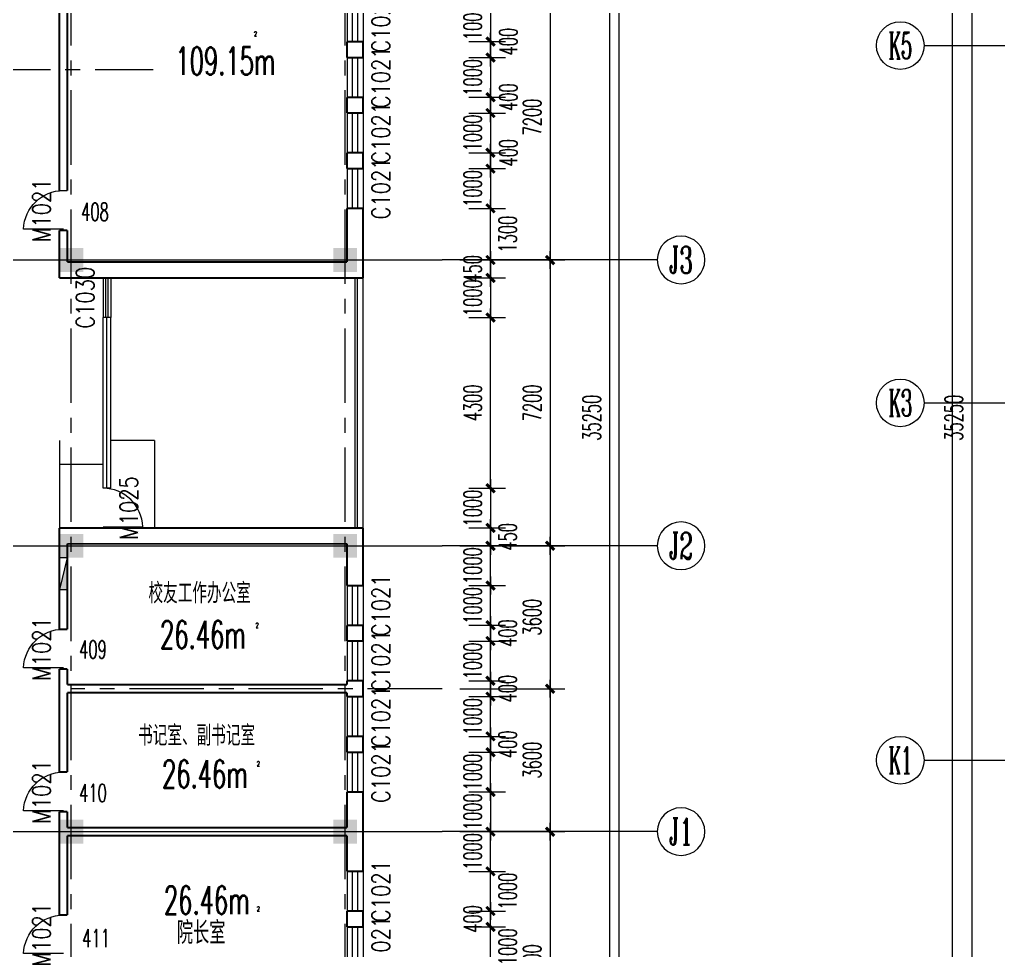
# Model space of a CAD drawing. Extents: x 1575758 to 1999219, y -897052 to -636879.
# Drawn here: x 1761992 to 1786653, y -794564 to -771117 of the extents above; entities that cross this region are included whole.
import ezdxf
from ezdxf.enums import TextEntityAlignment as Align

# ---------------------------------------------------------------- set-up
doc = ezdxf.new("R2010")
doc.units = 0
doc.header["$LTSCALE"] = 1500
doc.header["$MEASUREMENT"] = 0
doc.linetypes.add('CENTER', pattern=[2, 1.25, -0.25, 0.25, -0.25])
doc.layers.get('0').update_dxf_attribs({"linetype": 'CONTINUOUS', "lineweight": 5})
doc.layers.get('DEFPOINTS').update_dxf_attribs({"linetype": 'CONTINUOUS', "lineweight": 5})
for name, color, linetype, lineweight in [('AXIS', 7, 'CONTINUOUS', 5), ('AXIS_TEXT', 7, 'CONTINUOUS', 5), ('COLUMN', 7, 'CONTINUOUS', 5), ('DOTE', 7, 'CENTER', 5), ('PUB_DIM', 7, 'CONTINUOUS', 5), ('PUB_TEXT', 7, 'CONTINUOUS', 5), ('STAIR', 7, 'CONTINUOUS', 0), ('WALL', 7, 'CONTINUOUS', 5), ('WINDOW', 7, 'CONTINUOUS', 0), ('WINDOW_TEXT', 7, 'CONTINUOUS', 5), ('我的', 7, 'CONTINUOUS', 5), ('消火栓', 7, 'CONTINUOUS', 5), ('看线', 7, 'CONTINUOUS', 5)]:
    doc.layers.add(name, color=color, linetype=linetype, lineweight=lineweight)
doc.styles.add('_SIMPLEX', font='SIMPLEX.shx', dxfattribs={"width": 0.6})
doc.styles.add('COMPLEX', font='COMPLEX')
doc.styles.add('DIM_FONT', font='romans.shx', dxfattribs={"width": 0.6})
doc.styles.add('SIMPLEX', font='SIMPLEX.SHX', dxfattribs={"width": 0.6})
doc.dimstyles.new('NORMAL', dxfattribs={"dimscale": 1.5, "dimtxt": 300, "dimasz": 1, "dimexe": 250, "dimexo": 300, "dimgap": 150, "dimtad": 1, "dimdec": 0, "dimdsep": 46, "dimtxsty": 'DIM_FONT', "dimblk1": '_DIMX', "dimblk2": '_DIMX', "dimsah": 1, "dimcen": 2.5, "dimdle": 0.3, "dimclrd": 256, "dimclre": 256, "dimclrt": 256, "dimadec": 0, "dimazin": 0, "dimtfac": 1, "dimtdec": 0, "dimtix": 1, "dimtmove": 2, "dimatfit": 3, "dimldrblk": '_DIMX', "dimfxl": 1, "dimtvp": 1, "dimtolj": 1, "dimtzin": 0, "dimlwd": -1, "dimlwe": -1, "dimarcsym": 0})

# ---------------------------------------------------------------- blocks, each defined once
blk = doc.blocks.new('_FZH')
blk.add_solid([(0.5, -0.5), (-0.5, -0.5), (0.5, 0.5), (-0.5, 0.5)])
blk = doc.blocks.new('M_A2ZXL')
blk.add_line((-0.472, 0), (-0.472, -1))
blk.add_arc((-0.5, 0), 1, 271.6231, 0)
blk = doc.blocks.new('_WBLK')
for p, q in [((-0.5, 0.5), (0.5, 0.5)), ((0.5, 0.167), (-0.5, 0.167)), ((0.5, -0.167), (-0.5, -0.167)), ((-0.5, -0.5), (0.5, -0.5))]:
    blk.add_line(p, q)
at = {"layer": 'WINDOW_TEXT', "style": 'SIMPLEX', "flags": 9}
blk.add_attdef('A', text='', height=1, dxfattribs=at).set_placement((0, 1.5), align=Align.MIDDLE)
blk = doc.blocks.new('A$C68C06AB7')
at = {"layer": '消火栓'}
blk.add_hatch(color=256, dxfattribs=at).paths.add_polyline_path([(800, 200), (0, 200), (800, 0)])
blk.add_line((0, 200), (800, 0), dxfattribs=at)
blk.add_lwpolyline([(0, 200), (0, 0), (800, 0), (800, 200)], close=True, dxfattribs=at)
blk = doc.blocks.new('_AXISO')
blk.add_circle((0, 0), 0.5)
at = {"layer": 'AXIS_TEXT', "style": 'COMPLEX', "width": 1.041667}
blk.add_attdef('A', text='', height=0.56, dxfattribs=at).set_placement((-0.25, -0.28), (0.25, -0.28), align=Align.FIT)
blk = doc.blocks.new('_DIMX')
blk.add_line((-150, 0), (150, 0))
at = {"const_width": 50}
blk.add_lwpolyline([(-70, -70), (70, 70)], dxfattribs=at)
blk = doc.blocks.new('*D1813')
at = {"layer": 'DEFPOINTS', "color": 0, "lineweight": 5}
for p in [(1772636, -769972), (1772636, -777172), (1775357, -777172)]:
    blk.add_point(p, dxfattribs=at)
at = {"layer": 'PUB_DIM'}
for p, q in [((1773086, -769972), (1775732, -769972)), ((1775357, -769974), (1775357, -777171)), ((1773086, -777172), (1775732, -777172))]:
    blk.add_line(p, q, dxfattribs=at)
at = {"layer": 'PUB_DIM', "xscale": 1.5, "yscale": 1.5, "zscale": 1.5}
for p, rotation in [((1775357, -769972), 90), ((1775357, -777172), 270)]:
    blk.add_blockref('_DIMX', p, dxfattribs=dict(at, rotation=rotation))
at = {"layer": 'PUB_DIM', "insert": (1774907, -773572), "char_height": 450, "attachment_point": 5, "rotation": 90, "style": 'DIM_FONT'}
blk.add_mtext('\\A1;7200', dxfattribs=at)
blk = doc.blocks.new('*D1814')
at = {"layer": 'DEFPOINTS', "color": 0, "lineweight": 5}
for p in [(1772636, -777172), (1772636, -784372), (1775357, -784372)]:
    blk.add_point(p, dxfattribs=at)
at = {"layer": 'PUB_DIM'}
for p, q in [((1773086, -777172), (1775732, -777172)), ((1775357, -777174), (1775357, -784371)), ((1773086, -784372), (1775732, -784372))]:
    blk.add_line(p, q, dxfattribs=at)
at = {"layer": 'PUB_DIM', "xscale": 1.5, "yscale": 1.5, "zscale": 1.5}
for p, rotation in [((1775357, -777172), 90), ((1775357, -784372), 270)]:
    blk.add_blockref('_DIMX', p, dxfattribs=dict(at, rotation=rotation))
at = {"layer": 'PUB_DIM', "insert": (1774907, -780772), "char_height": 450, "attachment_point": 5, "rotation": 90, "style": 'DIM_FONT'}
blk.add_mtext('\\A1;7200', dxfattribs=at)
blk = doc.blocks.new('*D1815')
at = {"layer": 'DEFPOINTS', "color": 0, "lineweight": 5}
for p in [(1772636, -784372), (1772636, -787972), (1775357, -787972)]:
    blk.add_point(p, dxfattribs=at)
at = {"layer": 'PUB_DIM'}
for p, q in [((1773086, -784372), (1775732, -784372)), ((1775357, -784374), (1775357, -787971)), ((1773086, -787972), (1775732, -787972))]:
    blk.add_line(p, q, dxfattribs=at)
at = {"layer": 'PUB_DIM', "xscale": 1.5, "yscale": 1.5, "zscale": 1.5}
for p, rotation in [((1775357, -784372), 90), ((1775357, -787972), 270)]:
    blk.add_blockref('_DIMX', p, dxfattribs=dict(at, rotation=rotation))
at = {"layer": 'PUB_DIM', "insert": (1774907, -786172), "char_height": 450, "attachment_point": 5, "rotation": 90, "style": 'DIM_FONT'}
blk.add_mtext('\\A1;3600', dxfattribs=at)
blk = doc.blocks.new('*D1816')
at = {"layer": 'DEFPOINTS', "color": 0, "lineweight": 5}
for p in [(1772636, -791572), (1772636, -798772), (1775357, -798772)]:
    blk.add_point(p, dxfattribs=at)
at = {"layer": 'PUB_DIM'}
for p, q in [((1773086, -791572), (1775732, -791572)), ((1775357, -791574), (1775357, -798771)), ((1773086, -798772), (1775732, -798772))]:
    blk.add_line(p, q, dxfattribs=at)
at = {"layer": 'PUB_DIM', "xscale": 1.5, "yscale": 1.5, "zscale": 1.5}
for p, rotation in [((1775357, -791572), 90), ((1775357, -798772), 270)]:
    blk.add_blockref('_DIMX', p, dxfattribs=dict(at, rotation=rotation))
at = {"layer": 'PUB_DIM', "insert": (1774907, -794872), "char_height": 450, "attachment_point": 5, "rotation": 90, "style": 'DIM_FONT'}
blk.add_mtext('\\A1;7200', dxfattribs=at)
blk = doc.blocks.new('*D1817')
at = {"layer": 'DEFPOINTS', "color": 0, "lineweight": 5}
for p in [(1772949, -763522), (1772949, -798772), (1776857, -798772)]:
    blk.add_point(p, dxfattribs=at)
at = {"layer": 'PUB_DIM'}
for p, q in [((1773399, -763522), (1777232, -763522)), ((1776857, -763524), (1776857, -798771)), ((1773399, -798772), (1777232, -798772))]:
    blk.add_line(p, q, dxfattribs=at)
at = {"layer": 'PUB_DIM', "xscale": 1.5, "yscale": 1.5, "zscale": 1.5}
for p, rotation in [((1776857, -763522), 90), ((1776857, -798772), 270)]:
    blk.add_blockref('_DIMX', p, dxfattribs=dict(at, rotation=rotation))
at = {"layer": 'PUB_DIM', "insert": (1776407, -781147), "char_height": 450, "attachment_point": 5, "rotation": 90, "style": 'DIM_FONT'}
blk.add_mtext('\\A1;35250', dxfattribs=at)
blk = doc.blocks.new('*D1822')
at = {"layer": 'DEFPOINTS', "color": 0, "lineweight": 5}
for p in [(1789889, -763522), (1785981, -798772), (1789889, -798772)]:
    blk.add_point(p, dxfattribs=at)
at = {"layer": 'PUB_DIM'}
for p, q in [((1789439, -763522), (1785606, -763522)), ((1785981, -763524), (1785981, -798771)), ((1789439, -798772), (1785606, -798772))]:
    blk.add_line(p, q, dxfattribs=at)
at = {"layer": 'PUB_DIM', "xscale": 1.5, "yscale": 1.5, "zscale": 1.5}
for p, rotation in [((1785981, -763522), 90), ((1785981, -798772), 270)]:
    blk.add_blockref('_DIMX', p, dxfattribs=dict(at, rotation=rotation))
at = {"layer": 'PUB_DIM', "insert": (1785531, -781147), "char_height": 450, "attachment_point": 5, "rotation": 90, "style": 'DIM_FONT'}
blk.add_mtext('\\A1;35250', dxfattribs=at)
blk = doc.blocks.new('*D1834')
at = {"layer": 'DEFPOINTS', "color": 0, "lineweight": 5}
for p in [(1772857, -793572), (1773857, -793572), (1772857, -793972)]:
    blk.add_point(p, dxfattribs=at)
at = {"layer": 'PUB_DIM'}
for p, q in [((1773857, -793571), (1773857, -793569)), ((1773307, -793572), (1774232, -793572)), ((1773857, -793972), (1773857, -793572)), ((1773307, -793972), (1774232, -793972)), ((1773857, -793974), (1773857, -793975))]:
    blk.add_line(p, q, dxfattribs=at)
at = {"layer": 'PUB_DIM', "xscale": 1.5, "yscale": 1.5, "zscale": 1.5}
for p, rotation in [((1773857, -793572), 270), ((1773857, -793972), 90)]:
    blk.add_blockref('_DIMX', p, dxfattribs=dict(at, rotation=rotation))
at = {"layer": 'PUB_DIM', "insert": (1773407, -793772), "char_height": 450, "attachment_point": 5, "rotation": 90, "style": 'DIM_FONT'}
blk.add_mtext('\\A1;400', dxfattribs=at)
blk = doc.blocks.new('*D1836')
at = {"layer": 'DEFPOINTS', "color": 0, "lineweight": 5}
for p in [(1772857, -791572), (1773857, -791572), (1772857, -792572)]:
    blk.add_point(p, dxfattribs=at)
at = {"layer": 'PUB_DIM'}
for p, q in [((1773307, -791572), (1774232, -791572)), ((1773857, -791571), (1773857, -791569)), ((1773857, -792572), (1773857, -791572)), ((1773307, -792572), (1774232, -792572)), ((1773857, -792574), (1773857, -792575))]:
    blk.add_line(p, q, dxfattribs=at)
at = {"layer": 'PUB_DIM', "xscale": 1.5, "yscale": 1.5, "zscale": 1.5}
for p, rotation in [((1773857, -791572), 270), ((1773857, -792572), 90)]:
    blk.add_blockref('_DIMX', p, dxfattribs=dict(at, rotation=rotation))
at = {"layer": 'PUB_DIM', "insert": (1773407, -792072), "char_height": 450, "attachment_point": 5, "rotation": 90, "style": 'DIM_FONT'}
blk.add_mtext('\\A1;1000', dxfattribs=at)
blk = doc.blocks.new('*D2038')
at = {"layer": 'DEFPOINTS', "color": 0, "lineweight": 5}
for p in [(1772857, -775872), (1773857, -775872), (1772857, -777172)]:
    blk.add_point(p, dxfattribs=at)
at = {"layer": 'PUB_DIM'}
for p, q in [((1773307, -775872), (1774232, -775872)), ((1773857, -777171), (1773857, -775874)), ((1773307, -777172), (1774232, -777172))]:
    blk.add_line(p, q, dxfattribs=at)
at = {"layer": 'PUB_DIM', "xscale": 1.5, "yscale": 1.5, "zscale": 1.5}
for p, rotation in [((1773857, -775872), 90), ((1773857, -777172), 270)]:
    blk.add_blockref('_DIMX', p, dxfattribs=dict(at, rotation=rotation))
at = {"layer": 'PUB_DIM', "insert": (1774289, -776522), "char_height": 450, "attachment_point": 5, "rotation": 90, "style": 'DIM_FONT'}
blk.add_mtext('\\A1;1300', dxfattribs=at)
blk = doc.blocks.new('*D2039')
at = {"layer": 'DEFPOINTS', "color": 0, "lineweight": 5}
for p in [(1772857, -774872), (1772857, -775872), (1773857, -775872)]:
    blk.add_point(p, dxfattribs=at)
at = {"layer": 'PUB_DIM'}
for p, q in [((1773307, -774872), (1774232, -774872)), ((1773857, -774871), (1773857, -774869)), ((1773857, -774872), (1773857, -775872)), ((1773307, -775872), (1774232, -775872)), ((1773857, -775874), (1773857, -775875))]:
    blk.add_line(p, q, dxfattribs=at)
at = {"layer": 'PUB_DIM', "xscale": 1.5, "yscale": 1.5, "zscale": 1.5}
for p, rotation in [((1773857, -774872), 270), ((1773857, -775872), 90)]:
    blk.add_blockref('_DIMX', p, dxfattribs=dict(at, rotation=rotation))
at = {"layer": 'PUB_DIM', "insert": (1773407, -775372), "char_height": 450, "attachment_point": 5, "rotation": 90, "style": 'DIM_FONT'}
blk.add_mtext('\\A1;1000', dxfattribs=at)
blk = doc.blocks.new('*D2040')
at = {"layer": 'DEFPOINTS', "color": 0, "lineweight": 5}
for p in [(1772857, -774472), (1772857, -774872), (1773857, -774872)]:
    blk.add_point(p, dxfattribs=at)
at = {"layer": 'PUB_DIM'}
for p, q in [((1773307, -774472), (1774232, -774472)), ((1773857, -774471), (1773857, -774469)), ((1773857, -774472), (1773857, -774872)), ((1773307, -774872), (1774232, -774872)), ((1773857, -774874), (1773857, -774875))]:
    blk.add_line(p, q, dxfattribs=at)
at = {"layer": 'PUB_DIM', "xscale": 1.5, "yscale": 1.5, "zscale": 1.5}
for p, rotation in [((1773857, -774472), 270), ((1773857, -774872), 90)]:
    blk.add_blockref('_DIMX', p, dxfattribs=dict(at, rotation=rotation))
at = {"layer": 'PUB_DIM', "insert": (1774307, -774472), "char_height": 450, "attachment_point": 5, "rotation": 90, "style": 'DIM_FONT'}
blk.add_mtext('\\A1;400', dxfattribs=at)
blk = doc.blocks.new('*D2041')
at = {"layer": 'DEFPOINTS', "color": 0, "lineweight": 5}
for p in [(1772857, -773072), (1772857, -773472), (1773857, -773472)]:
    blk.add_point(p, dxfattribs=at)
at = {"layer": 'PUB_DIM'}
for p, q in [((1773307, -773072), (1774232, -773072)), ((1773857, -773071), (1773857, -773069)), ((1773857, -773072), (1773857, -773472)), ((1773307, -773472), (1774232, -773472)), ((1773857, -773474), (1773857, -773475))]:
    blk.add_line(p, q, dxfattribs=at)
at = {"layer": 'PUB_DIM', "xscale": 1.5, "yscale": 1.5, "zscale": 1.5}
for p, rotation in [((1773857, -773072), 270), ((1773857, -773472), 90)]:
    blk.add_blockref('_DIMX', p, dxfattribs=dict(at, rotation=rotation))
at = {"layer": 'PUB_DIM', "insert": (1774307, -773072), "char_height": 450, "attachment_point": 5, "rotation": 90, "style": 'DIM_FONT'}
blk.add_mtext('\\A1;400', dxfattribs=at)
blk = doc.blocks.new('*D2042')
at = {"layer": 'DEFPOINTS', "color": 0, "lineweight": 5}
for p in [(1772857, -771672), (1772857, -772072), (1773857, -772072)]:
    blk.add_point(p, dxfattribs=at)
at = {"layer": 'PUB_DIM'}
for p, q in [((1773307, -771672), (1774232, -771672)), ((1773857, -771671), (1773857, -771669)), ((1773857, -771672), (1773857, -772072)), ((1773307, -772072), (1774232, -772072)), ((1773857, -772074), (1773857, -772075))]:
    blk.add_line(p, q, dxfattribs=at)
at = {"layer": 'PUB_DIM', "xscale": 1.5, "yscale": 1.5, "zscale": 1.5}
for p, rotation in [((1773857, -771672), 270), ((1773857, -772072), 90)]:
    blk.add_blockref('_DIMX', p, dxfattribs=dict(at, rotation=rotation))
at = {"layer": 'PUB_DIM', "insert": (1774307, -771672), "char_height": 450, "attachment_point": 5, "rotation": 90, "style": 'DIM_FONT'}
blk.add_mtext('\\A1;400', dxfattribs=at)
blk = doc.blocks.new('*D2043')
at = {"layer": 'DEFPOINTS', "color": 0, "lineweight": 5}
for p in [(1772857, -773472), (1772857, -774472), (1773857, -774472)]:
    blk.add_point(p, dxfattribs=at)
at = {"layer": 'PUB_DIM'}
for p, q in [((1773307, -773472), (1774232, -773472)), ((1773857, -773471), (1773857, -773469)), ((1773857, -773472), (1773857, -774472)), ((1773307, -774472), (1774232, -774472)), ((1773857, -774474), (1773857, -774475))]:
    blk.add_line(p, q, dxfattribs=at)
at = {"layer": 'PUB_DIM', "xscale": 1.5, "yscale": 1.5, "zscale": 1.5}
for p, rotation in [((1773857, -773472), 270), ((1773857, -774472), 90)]:
    blk.add_blockref('_DIMX', p, dxfattribs=dict(at, rotation=rotation))
at = {"layer": 'PUB_DIM', "insert": (1773407, -773972), "char_height": 450, "attachment_point": 5, "rotation": 90, "style": 'DIM_FONT'}
blk.add_mtext('\\A1;1000', dxfattribs=at)
blk = doc.blocks.new('*D2044')
at = {"layer": 'DEFPOINTS', "color": 0, "lineweight": 5}
for p in [(1772857, -772072), (1772857, -773072), (1773857, -773072)]:
    blk.add_point(p, dxfattribs=at)
at = {"layer": 'PUB_DIM'}
for p, q in [((1773307, -772072), (1774232, -772072)), ((1773857, -772071), (1773857, -772069)), ((1773857, -772072), (1773857, -773072)), ((1773307, -773072), (1774232, -773072)), ((1773857, -773074), (1773857, -773075))]:
    blk.add_line(p, q, dxfattribs=at)
at = {"layer": 'PUB_DIM', "xscale": 1.5, "yscale": 1.5, "zscale": 1.5}
for p, rotation in [((1773857, -772072), 270), ((1773857, -773072), 90)]:
    blk.add_blockref('_DIMX', p, dxfattribs=dict(at, rotation=rotation))
at = {"layer": 'PUB_DIM', "insert": (1773407, -772572), "char_height": 450, "attachment_point": 5, "rotation": 90, "style": 'DIM_FONT'}
blk.add_mtext('\\A1;1000', dxfattribs=at)
blk = doc.blocks.new('*D2045')
at = {"layer": 'DEFPOINTS', "color": 0, "lineweight": 5}
for p in [(1772857, -770672), (1772857, -771672), (1773857, -771672)]:
    blk.add_point(p, dxfattribs=at)
at = {"layer": 'PUB_DIM'}
for p, q in [((1773307, -770672), (1774232, -770672)), ((1773857, -770671), (1773857, -770669)), ((1773857, -770672), (1773857, -771672)), ((1773307, -771672), (1774232, -771672)), ((1773857, -771674), (1773857, -771675))]:
    blk.add_line(p, q, dxfattribs=at)
at = {"layer": 'PUB_DIM', "xscale": 1.5, "yscale": 1.5, "zscale": 1.5}
for p, rotation in [((1773857, -770672), 270), ((1773857, -771672), 90)]:
    blk.add_blockref('_DIMX', p, dxfattribs=dict(at, rotation=rotation))
at = {"layer": 'PUB_DIM', "insert": (1773407, -771172), "char_height": 450, "attachment_point": 5, "rotation": 90, "style": 'DIM_FONT'}
blk.add_mtext('\\A1;1000', dxfattribs=at)
blk = doc.blocks.new('*D2053')
at = {"layer": 'DEFPOINTS', "color": 0, "lineweight": 5}
for p in [(1772857, -777622), (1772857, -778622), (1773857, -778622)]:
    blk.add_point(p, dxfattribs=at)
at = {"layer": 'PUB_DIM'}
for p, q in [((1773307, -777622), (1774232, -777622)), ((1773857, -777621), (1773857, -777619)), ((1773857, -777622), (1773857, -778622)), ((1773307, -778622), (1774232, -778622)), ((1773857, -778624), (1773857, -778625))]:
    blk.add_line(p, q, dxfattribs=at)
at = {"layer": 'PUB_DIM', "xscale": 1.5, "yscale": 1.5, "zscale": 1.5}
for p, rotation in [((1773857, -777622), 270), ((1773857, -778622), 90)]:
    blk.add_blockref('_DIMX', p, dxfattribs=dict(at, rotation=rotation))
at = {"layer": 'PUB_DIM', "insert": (1773407, -778122), "char_height": 450, "attachment_point": 5, "rotation": 90, "style": 'DIM_FONT'}
blk.add_mtext('\\A1;1000', dxfattribs=at)
blk = doc.blocks.new('*D2056')
at = {"layer": 'DEFPOINTS', "color": 0, "lineweight": 5}
for p in [(1772857, -782922), (1772857, -783922), (1773857, -783922)]:
    blk.add_point(p, dxfattribs=at)
at = {"layer": 'PUB_DIM'}
for p, q in [((1773307, -782922), (1774232, -782922)), ((1773857, -782921), (1773857, -782919)), ((1773857, -782922), (1773857, -783922)), ((1773307, -783922), (1774232, -783922)), ((1773857, -783924), (1773857, -783925))]:
    blk.add_line(p, q, dxfattribs=at)
at = {"layer": 'PUB_DIM', "xscale": 1.5, "yscale": 1.5, "zscale": 1.5}
for p, rotation in [((1773857, -782922), 270), ((1773857, -783922), 90)]:
    blk.add_blockref('_DIMX', p, dxfattribs=dict(at, rotation=rotation))
at = {"layer": 'PUB_DIM', "insert": (1773407, -783422), "char_height": 450, "attachment_point": 5, "rotation": 90, "style": 'DIM_FONT'}
blk.add_mtext('\\A1;1000', dxfattribs=at)
blk = doc.blocks.new('*D2057')
at = {"layer": 'DEFPOINTS', "color": 0, "lineweight": 5}
for p in [(1772857, -783922), (1772857, -784372), (1773857, -784372)]:
    blk.add_point(p, dxfattribs=at)
at = {"layer": 'PUB_DIM'}
for p, q in [((1773307, -783922), (1774232, -783922)), ((1773857, -783921), (1773857, -783919)), ((1773857, -783922), (1773857, -784372)), ((1773307, -784372), (1774232, -784372)), ((1773857, -784374), (1773857, -784375))]:
    blk.add_line(p, q, dxfattribs=at)
at = {"layer": 'PUB_DIM', "xscale": 1.5, "yscale": 1.5, "zscale": 1.5}
for p, rotation in [((1773857, -783922), 270), ((1773857, -784372), 90)]:
    blk.add_blockref('_DIMX', p, dxfattribs=dict(at, rotation=rotation))
at = {"layer": 'PUB_DIM', "insert": (1774289, -784147), "char_height": 450, "attachment_point": 5, "rotation": 90, "style": 'DIM_FONT'}
blk.add_mtext('\\A1;450', dxfattribs=at)
blk = doc.blocks.new('*D2058')
at = {"layer": 'DEFPOINTS', "color": 0, "lineweight": 5}
for p in [(1772857, -789572), (1773857, -789572), (1772857, -790572)]:
    blk.add_point(p, dxfattribs=at)
at = {"layer": 'PUB_DIM'}
for p, q in [((1773307, -789572), (1774232, -789572)), ((1773857, -789571), (1773857, -789569)), ((1773857, -790572), (1773857, -789572)), ((1773307, -790572), (1774232, -790572)), ((1773857, -790574), (1773857, -790575))]:
    blk.add_line(p, q, dxfattribs=at)
at = {"layer": 'PUB_DIM', "xscale": 1.5, "yscale": 1.5, "zscale": 1.5}
for p, rotation in [((1773857, -789572), 270), ((1773857, -790572), 90)]:
    blk.add_blockref('_DIMX', p, dxfattribs=dict(at, rotation=rotation))
at = {"layer": 'PUB_DIM', "insert": (1773407, -790072), "char_height": 450, "attachment_point": 5, "rotation": 90, "style": 'DIM_FONT'}
blk.add_mtext('\\A1;1000', dxfattribs=at)
blk = doc.blocks.new('*D2059')
at = {"layer": 'DEFPOINTS', "color": 0, "lineweight": 5}
for p in [(1772857, -789172), (1773857, -789172), (1772857, -789572)]:
    blk.add_point(p, dxfattribs=at)
at = {"layer": 'PUB_DIM'}
for p, q in [((1773307, -789172), (1774232, -789172)), ((1773857, -789171), (1773857, -789169)), ((1773857, -789572), (1773857, -789172)), ((1773307, -789572), (1774232, -789572)), ((1773857, -789574), (1773857, -789575))]:
    blk.add_line(p, q, dxfattribs=at)
at = {"layer": 'PUB_DIM', "xscale": 1.5, "yscale": 1.5, "zscale": 1.5}
for p, rotation in [((1773857, -789172), 270), ((1773857, -789572), 90)]:
    blk.add_blockref('_DIMX', p, dxfattribs=dict(at, rotation=rotation))
at = {"layer": 'PUB_DIM', "insert": (1774289, -789372), "char_height": 450, "attachment_point": 5, "rotation": 90, "style": 'DIM_FONT'}
blk.add_mtext('\\A1;400', dxfattribs=at)
blk = doc.blocks.new('*D2060')
at = {"layer": 'DEFPOINTS', "color": 0, "lineweight": 5}
for p in [(1772857, -788172), (1773857, -788172), (1772857, -789172)]:
    blk.add_point(p, dxfattribs=at)
at = {"layer": 'PUB_DIM'}
for p, q in [((1773307, -788172), (1774232, -788172)), ((1773857, -788171), (1773857, -788169)), ((1773857, -789172), (1773857, -788172)), ((1773307, -789172), (1774232, -789172)), ((1773857, -789174), (1773857, -789175))]:
    blk.add_line(p, q, dxfattribs=at)
at = {"layer": 'PUB_DIM', "xscale": 1.5, "yscale": 1.5, "zscale": 1.5}
for p, rotation in [((1773857, -788172), 270), ((1773857, -789172), 90)]:
    blk.add_blockref('_DIMX', p, dxfattribs=dict(at, rotation=rotation))
at = {"layer": 'PUB_DIM', "insert": (1773407, -788672), "char_height": 450, "attachment_point": 5, "rotation": 90, "style": 'DIM_FONT'}
blk.add_mtext('\\A1;1000', dxfattribs=at)
blk = doc.blocks.new('*D2061')
at = {"layer": 'DEFPOINTS', "color": 0, "lineweight": 5}
for p in [(1772857, -787772), (1773857, -787772), (1772857, -788172)]:
    blk.add_point(p, dxfattribs=at)
at = {"layer": 'PUB_DIM'}
for p, q in [((1773307, -787772), (1774232, -787772)), ((1773857, -787771), (1773857, -787769)), ((1773857, -788172), (1773857, -787772)), ((1773307, -788172), (1774232, -788172)), ((1773857, -788174), (1773857, -788175))]:
    blk.add_line(p, q, dxfattribs=at)
at = {"layer": 'PUB_DIM', "xscale": 1.5, "yscale": 1.5, "zscale": 1.5}
for p, rotation in [((1773857, -787772), 270), ((1773857, -788172), 90)]:
    blk.add_blockref('_DIMX', p, dxfattribs=dict(at, rotation=rotation))
at = {"layer": 'PUB_DIM', "insert": (1774289, -787972), "char_height": 450, "attachment_point": 5, "rotation": 90, "style": 'DIM_FONT'}
blk.add_mtext('\\A1;400', dxfattribs=at)
blk = doc.blocks.new('*D2062')
at = {"layer": 'DEFPOINTS', "color": 0, "lineweight": 5}
for p in [(1772857, -786772), (1773857, -786772), (1772857, -787772)]:
    blk.add_point(p, dxfattribs=at)
at = {"layer": 'PUB_DIM'}
for p, q in [((1773307, -786772), (1774232, -786772)), ((1773857, -786771), (1773857, -786769)), ((1773857, -787772), (1773857, -786772)), ((1773307, -787772), (1774232, -787772)), ((1773857, -787774), (1773857, -787775))]:
    blk.add_line(p, q, dxfattribs=at)
at = {"layer": 'PUB_DIM', "xscale": 1.5, "yscale": 1.5, "zscale": 1.5}
for p, rotation in [((1773857, -786772), 270), ((1773857, -787772), 90)]:
    blk.add_blockref('_DIMX', p, dxfattribs=dict(at, rotation=rotation))
at = {"layer": 'PUB_DIM', "insert": (1773407, -787272), "char_height": 450, "attachment_point": 5, "rotation": 90, "style": 'DIM_FONT'}
blk.add_mtext('\\A1;1000', dxfattribs=at)
blk = doc.blocks.new('*D2063')
at = {"layer": 'DEFPOINTS', "color": 0, "lineweight": 5}
for p in [(1772857, -786372), (1773857, -786372), (1772857, -786772)]:
    blk.add_point(p, dxfattribs=at)
at = {"layer": 'PUB_DIM'}
for p, q in [((1773307, -786372), (1774232, -786372)), ((1773857, -786371), (1773857, -786369)), ((1773857, -786772), (1773857, -786372)), ((1773307, -786772), (1774232, -786772)), ((1773857, -786774), (1773857, -786775))]:
    blk.add_line(p, q, dxfattribs=at)
at = {"layer": 'PUB_DIM', "xscale": 1.5, "yscale": 1.5, "zscale": 1.5}
for p, rotation in [((1773857, -786372), 270), ((1773857, -786772), 90)]:
    blk.add_blockref('_DIMX', p, dxfattribs=dict(at, rotation=rotation))
at = {"layer": 'PUB_DIM', "insert": (1774289, -786572), "char_height": 450, "attachment_point": 5, "rotation": 90, "style": 'DIM_FONT'}
blk.add_mtext('\\A1;400', dxfattribs=at)
blk = doc.blocks.new('*D2064')
at = {"layer": 'DEFPOINTS', "color": 0, "lineweight": 5}
for p in [(1772857, -785372), (1773857, -785372), (1772857, -786372)]:
    blk.add_point(p, dxfattribs=at)
at = {"layer": 'PUB_DIM'}
for p, q in [((1773307, -785372), (1774232, -785372)), ((1773857, -785371), (1773857, -785369)), ((1773857, -786372), (1773857, -785372)), ((1773307, -786372), (1774232, -786372)), ((1773857, -786374), (1773857, -786375))]:
    blk.add_line(p, q, dxfattribs=at)
at = {"layer": 'PUB_DIM', "xscale": 1.5, "yscale": 1.5, "zscale": 1.5}
for p, rotation in [((1773857, -785372), 270), ((1773857, -786372), 90)]:
    blk.add_blockref('_DIMX', p, dxfattribs=dict(at, rotation=rotation))
at = {"layer": 'PUB_DIM', "insert": (1773407, -785872), "char_height": 450, "attachment_point": 5, "rotation": 90, "style": 'DIM_FONT'}
blk.add_mtext('\\A1;1000', dxfattribs=at)
blk = doc.blocks.new('*D2065')
at = {"layer": 'DEFPOINTS', "color": 0, "lineweight": 5}
for p in [(1772857, -784372), (1773857, -784372), (1772857, -785372)]:
    blk.add_point(p, dxfattribs=at)
at = {"layer": 'PUB_DIM'}
for p, q in [((1773307, -784372), (1774232, -784372)), ((1773857, -784371), (1773857, -784369)), ((1773857, -785372), (1773857, -784372)), ((1773307, -785372), (1774232, -785372)), ((1773857, -785374), (1773857, -785375))]:
    blk.add_line(p, q, dxfattribs=at)
at = {"layer": 'PUB_DIM', "xscale": 1.5, "yscale": 1.5, "zscale": 1.5}
for p, rotation in [((1773857, -784372), 270), ((1773857, -785372), 90)]:
    blk.add_blockref('_DIMX', p, dxfattribs=dict(at, rotation=rotation))
at = {"layer": 'PUB_DIM', "insert": (1773407, -784872), "char_height": 450, "attachment_point": 5, "rotation": 90, "style": 'DIM_FONT'}
blk.add_mtext('\\A1;1000', dxfattribs=at)
blk = doc.blocks.new('*D2066')
at = {"layer": 'DEFPOINTS', "color": 0, "lineweight": 5}
for p in [(1772857, -790572), (1772857, -791572), (1773857, -791572)]:
    blk.add_point(p, dxfattribs=at)
at = {"layer": 'PUB_DIM'}
for p, q in [((1773307, -790572), (1774232, -790572)), ((1773857, -790571), (1773857, -790569)), ((1773857, -790572), (1773857, -791572)), ((1773307, -791572), (1774232, -791572)), ((1773857, -791574), (1773857, -791575))]:
    blk.add_line(p, q, dxfattribs=at)
at = {"layer": 'PUB_DIM', "xscale": 1.5, "yscale": 1.5, "zscale": 1.5}
for p, rotation in [((1773857, -790572), 270), ((1773857, -791572), 90)]:
    blk.add_blockref('_DIMX', p, dxfattribs=dict(at, rotation=rotation))
at = {"layer": 'PUB_DIM', "insert": (1773407, -791072), "char_height": 450, "attachment_point": 5, "rotation": 90, "style": 'DIM_FONT'}
blk.add_mtext('\\A1;1000', dxfattribs=at)
blk = doc.blocks.new('*D2067')
at = {"layer": 'DEFPOINTS', "color": 0, "lineweight": 5}
for p in [(1772857, -777172), (1773857, -777172), (1772857, -777622)]:
    blk.add_point(p, dxfattribs=at)
at = {"layer": 'PUB_DIM'}
for p, q in [((1773307, -777172), (1774232, -777172)), ((1773857, -777171), (1773857, -777169)), ((1773857, -777622), (1773857, -777172)), ((1773307, -777622), (1774232, -777622)), ((1773857, -777624), (1773857, -777625))]:
    blk.add_line(p, q, dxfattribs=at)
at = {"layer": 'PUB_DIM', "xscale": 1.5, "yscale": 1.5, "zscale": 1.5}
for p, rotation in [((1773857, -777172), 270), ((1773857, -777622), 90)]:
    blk.add_blockref('_DIMX', p, dxfattribs=dict(at, rotation=rotation))
at = {"layer": 'PUB_DIM', "insert": (1773407, -777397), "char_height": 450, "attachment_point": 5, "rotation": 90, "style": 'DIM_FONT'}
blk.add_mtext('\\A1;450', dxfattribs=at)
blk = doc.blocks.new('*D2068')
at = {"layer": 'DEFPOINTS', "color": 0, "lineweight": 5}
for p in [(1772857, -778622), (1773857, -778622), (1772857, -782922)]:
    blk.add_point(p, dxfattribs=at)
at = {"layer": 'PUB_DIM'}
for p, q in [((1773307, -778622), (1774232, -778622)), ((1773857, -782921), (1773857, -778624)), ((1773307, -782922), (1774232, -782922))]:
    blk.add_line(p, q, dxfattribs=at)
at = {"layer": 'PUB_DIM', "xscale": 1.5, "yscale": 1.5, "zscale": 1.5}
for p, rotation in [((1773857, -778622), 90), ((1773857, -782922), 270)]:
    blk.add_blockref('_DIMX', p, dxfattribs=dict(at, rotation=rotation))
at = {"layer": 'PUB_DIM', "insert": (1773407, -780772), "char_height": 450, "attachment_point": 5, "rotation": 90, "style": 'DIM_FONT'}
blk.add_mtext('\\A1;4300', dxfattribs=at)
blk = doc.blocks.new('M_B0OPK')
for p, q in [((-0.5, 0.5), (0.5, 0.5)), ((0.5, 0.167), (-0.5, 0.167)), ((0.5, -0.167), (-0.5, -0.167)), ((-0.5, -0.5), (0.5, -0.5))]:
    blk.add_line(p, q)
blk = doc.blocks.new('*D2137')
at = {"layer": 'DEFPOINTS', "color": 0, "lineweight": 5}
for p in [(1772857, -793972), (1773857, -793972), (1772857, -794972)]:
    blk.add_point(p, dxfattribs=at)
at = {"layer": 'PUB_DIM'}
for p, q in [((1773307, -793972), (1774232, -793972)), ((1773857, -794971), (1773857, -793974)), ((1773307, -794972), (1774232, -794972))]:
    blk.add_line(p, q, dxfattribs=at)
at = {"layer": 'PUB_DIM', "xscale": 1.5, "yscale": 1.5, "zscale": 1.5}
for p, rotation in [((1773857, -793972), 90), ((1773857, -794972), 270)]:
    blk.add_blockref('_DIMX', p, dxfattribs=dict(at, rotation=rotation))
at = {"layer": 'PUB_DIM', "insert": (1774289, -794472), "char_height": 450, "attachment_point": 5, "rotation": 90, "style": 'DIM_FONT'}
blk.add_mtext('\\A1;1000', dxfattribs=at)
blk = doc.blocks.new('*D2138')
at = {"layer": 'DEFPOINTS', "color": 0, "lineweight": 5}
for p in [(1772857, -792572), (1773857, -792572), (1772857, -793572)]:
    blk.add_point(p, dxfattribs=at)
at = {"layer": 'PUB_DIM'}
for p, q in [((1773307, -792572), (1774232, -792572)), ((1773857, -793571), (1773857, -792574)), ((1773307, -793572), (1774232, -793572))]:
    blk.add_line(p, q, dxfattribs=at)
at = {"layer": 'PUB_DIM', "xscale": 1.5, "yscale": 1.5, "zscale": 1.5}
for p, rotation in [((1773857, -792572), 90), ((1773857, -793572), 270)]:
    blk.add_blockref('_DIMX', p, dxfattribs=dict(at, rotation=rotation))
at = {"layer": 'PUB_DIM', "insert": (1774289, -793072), "char_height": 450, "attachment_point": 5, "rotation": 90, "style": 'DIM_FONT'}
blk.add_mtext('\\A1;1000', dxfattribs=at)
blk = doc.blocks.new('*D2171')
at = {"layer": 'DEFPOINTS', "color": 0, "lineweight": 5}
for p in [(1772636, -787972), (1772636, -791572), (1775357, -791572)]:
    blk.add_point(p, dxfattribs=at)
at = {"layer": 'PUB_DIM'}
for p, q in [((1773086, -787972), (1775732, -787972)), ((1775357, -787974), (1775357, -791571)), ((1773086, -791572), (1775732, -791572))]:
    blk.add_line(p, q, dxfattribs=at)
at = {"layer": 'PUB_DIM', "xscale": 1.5, "yscale": 1.5, "zscale": 1.5}
for p, rotation in [((1775357, -787972), 90), ((1775357, -791572), 270)]:
    blk.add_blockref('_DIMX', p, dxfattribs=dict(at, rotation=rotation))
at = {"layer": 'PUB_DIM', "insert": (1774907, -789772), "char_height": 450, "attachment_point": 5, "rotation": 90, "style": 'DIM_FONT'}
blk.add_mtext('\\A1;3600', dxfattribs=at)

msp = doc.modelspace()

# ---------------------------------------------------------------- linework, layer by layer
at = {"layer": 'DOTE'}
for p, q in [((1763294.6, -798772.3), (1763294.6, -759701.8)), ((1770194.6, -798772.3), (1770194.6, -759701.8)), ((1754894.6, -772372.3), (1765353.9, -772372.3)), ((1772636.2, -787972.3), (1763294.6, -787972.3))]:
    msp.add_line(p, q, dxfattribs=at)
at = {"layer": 'PUB_DIM'}
for p, q in [((1777094.6, -802681.7), (1777094.6, -758078.7)), ((1785494.7, -806272.3), (1785494.7, -758078.7)), ((1784780.8, -771772.3), (1790201.1, -771772.3)), ((1741678.9, -777172.3), (1772636.2, -777172.3)), ((1778056.5, -777172.3), (1772636.2, -777172.3)), ((1784780.8, -780772.3), (1790201.1, -780772.3)), ((1741678.9, -784372.3), (1772636.2, -784372.3)), ((1778056.5, -784372.3), (1772636.2, -784372.3)), ((1784780.8, -789772.3), (1790201.1, -789772.3)), ((1741678.9, -791572.3), (1772636.2, -791572.3)), ((1778056.5, -791572.3), (1772636.2, -791572.3))]:
    msp.add_line(p, q, dxfattribs=at)
at = {"layer": 'STAIR', "ltscale": 2}
for p, q in [((1762994.6, -781722.3), (1762994.6, -783922.3)), ((1765394.6, -781722.3), (1764294.6, -781722.3)), ((1765394.6, -781722.3), (1765394.6, -783922.3)), ((1764094.6, -782322.3), (1762994.6, -782322.3))]:
    msp.add_line(p, q, dxfattribs=at)
at = {"layer": 'WALL'}
msp.add_line((1762994.6, -775422.3), (1763194.6, -775422.3), dxfattribs=at)
at = {"layer": 'WALL', "const_width": 50}
for points in [[(1762994.6, -766872.6), (1762994.6, -775422.3)], [(1763194.6, -775422.3), (1763194.6, -766872.6)], [(1770644.6, -771672.3), (1770244.6, -771672.3)], [(1770244.6, -772072.3), (1770244.6, -771672.3)], [(1770644.6, -772072.3), (1770644.6, -771672.3)], [(1770644.6, -772072.3), (1770244.6, -772072.3)], [(1770644.6, -773072.3), (1770244.6, -773072.3)], [(1770244.6, -773472.3), (1770244.6, -773072.3)], [(1770644.6, -773472.3), (1770644.6, -773072.3)], [(1770644.6, -773472.3), (1770244.6, -773472.3)], [(1770644.6, -774472.3), (1770244.6, -774472.3)], [(1770244.6, -774872.3), (1770244.6, -774472.3)], [(1770644.6, -774872.3), (1770644.6, -774472.3)], [(1770644.6, -774872.3), (1770244.6, -774872.3)], [(1770644.6, -775872.3), (1770244.6, -775872.3)], [(1770244.6, -777222.3), (1770244.6, -775872.3)], [(1770644.6, -777622.3), (1770644.6, -775872.3)], [(1762994.6, -777622.3), (1762994.6, -776422.3)], [(1762994.6, -776422.3), (1763194.6, -776422.3)], [(1763194.6, -777222.3), (1763194.6, -776422.3)], [(1770244.6, -777222.3), (1763194.6, -777222.3)], [(1770644.6, -777622.3), (1762994.6, -777622.3)], [(1770644.6, -783922.3), (1762994.6, -783922.3)], [(1762994.6, -783922.3), (1762994.6, -786472.3)], [(1770644.6, -783922.3), (1770644.6, -785372.3)], [(1770244.6, -784322.3), (1763194.6, -784322.3)], [(1763194.6, -784322.3), (1763194.6, -786472.3)], [(1770244.6, -785372.3), (1770244.6, -784322.3)], [(1770644.6, -785372.3), (1770244.6, -785372.3)], [(1770644.6, -786372.3), (1770244.6, -786372.3)], [(1770244.6, -786772.3), (1770244.6, -786372.3)], [(1770644.6, -786372.3), (1770644.6, -786772.3)], [(1762994.6, -786472.3), (1763194.6, -786472.3)], [(1770644.6, -786772.3), (1770244.6, -786772.3)], [(1762994.6, -787472.3), (1762994.6, -790072.3)], [(1762994.6, -787472.3), (1763194.6, -787472.3)], [(1763194.6, -787472.3), (1763194.6, -787872.3)], [(1763194.6, -787872.3), (1770244.6, -787872.3)], [(1770644.6, -787772.3), (1770244.6, -787772.3)], [(1770244.6, -787872.3), (1770244.6, -787772.3)], [(1770644.6, -787772.3), (1770644.6, -788172.3)], [(1763194.6, -790072.3), (1763194.6, -788072.3)], [(1763194.6, -788072.3), (1770244.6, -788072.3)], [(1770244.6, -788172.3), (1770244.6, -788072.3)], [(1770644.6, -788172.3), (1770244.6, -788172.3)], [(1770644.6, -789172.3), (1770244.6, -789172.3)], [(1770244.6, -789572.3), (1770244.6, -789172.3)], [(1770644.6, -789172.3), (1770644.6, -789572.3)], [(1770644.6, -789572.3), (1770244.6, -789572.3)], [(1762994.6, -790072.3), (1763194.6, -790072.3)], [(1770644.6, -790572.3), (1770244.6, -790572.3)], [(1770244.6, -791472.3), (1770244.6, -790572.3)], [(1770644.6, -790572.3), (1770644.6, -792572.3)], [(1762994.6, -791072.3), (1762994.6, -793672.3)], [(1762994.6, -791072.3), (1763194.6, -791072.3)], [(1763194.6, -791472.3), (1763194.6, -791072.3)], [(1770244.6, -791472.3), (1763194.6, -791472.3)], [(1763194.6, -791672.3), (1763194.6, -793672.3)], [(1763194.6, -791672.3), (1770244.6, -791672.3)], [(1770244.6, -792572.3), (1770244.6, -791672.3)], [(1770644.6, -792572.3), (1770244.6, -792572.3)], [(1770644.6, -793572.3), (1770244.6, -793572.3)], [(1770244.6, -793972.3), (1770244.6, -793572.3)], [(1770644.6, -793572.3), (1770644.6, -793972.3)], [(1762994.6, -793672.3), (1763194.6, -793672.3)], [(1770644.6, -793972.3), (1770244.6, -793972.3)]]:
    msp.add_lwpolyline(points, dxfattribs=at)
at = {"layer": 'WINDOW'}
for p, q in [((1764294.6, -778622.3), (1764094.6, -778622.3)), ((1764094.6, -782922.4), (1764094.6, -778622.3)), ((1764294.6, -778622.3), (1764094.6, -778622.3)), ((1764194.6, -782922.4), (1764194.6, -778622.3)), ((1764294.6, -782922.3), (1764294.6, -778622.3)), ((1764294.6, -782922.4), (1764094.6, -782922.4)), ((1764294.6, -782922.4), (1764094.6, -782922.4))]:
    msp.add_line(p, q, dxfattribs=at)
at = {"layer": '看线'}
for p, q in [((1770444.6, -783922.3), (1770444.6, -777622.3)), ((1770504.6, -783922.3), (1770504.6, -777622.3)), ((1770644.6, -783922.3), (1770644.6, -777622.3))]:
    msp.add_line(p, q, dxfattribs=at)

# ---------------------------------------------------------------- block references
at = {"layer": 'AXIS'}
ref = msp.add_blockref('_AXISO', (1784180.8, -771772.3), dxfattribs=dict(at, xscale=1200, yscale=1200, zscale=1200))
ref.add_attrib('A', 'K5', dxfattribs={"layer": 'AXIS_TEXT', "height": 672, "style": 'COMPLEX', "width": 0.520833}).set_placement((1783880.8, -772108.3), (1784480.8, -772108.3), align=Align.FIT)
ref = msp.add_blockref('_AXISO', (1778656.5, -777172.3), dxfattribs=dict(at, xscale=-1200, yscale=1200, zscale=1200))
ref.add_attrib('A', 'J3', dxfattribs={"layer": 'AXIS_TEXT', "height": 672, "style": 'COMPLEX', "width": 0.646552}).set_placement((1778356.5, -777508.3), (1778956.5, -777508.3), align=Align.FIT)
ref = msp.add_blockref('_AXISO', (1784180.8, -780772.3), dxfattribs=dict(at, xscale=1200, yscale=1200, zscale=1200))
ref.add_attrib('A', 'K3', dxfattribs={"layer": 'AXIS_TEXT', "height": 672, "style": 'COMPLEX', "width": 0.520833}).set_placement((1783880.8, -781108.3), (1784480.8, -781108.3), align=Align.FIT)
ref = msp.add_blockref('_AXISO', (1778656.5, -784372.3), dxfattribs=dict(at, xscale=-1200, yscale=1200, zscale=1200))
ref.add_attrib('A', 'J2', dxfattribs={"layer": 'AXIS_TEXT', "height": 672, "style": 'COMPLEX', "width": 0.646552}).set_placement((1778356.5, -784708.3), (1778956.5, -784708.3), align=Align.FIT)
ref = msp.add_blockref('_AXISO', (1784180.8, -789772.3), dxfattribs=dict(at, xscale=1200, yscale=1200, zscale=1200))
ref.add_attrib('A', 'K1', dxfattribs={"layer": 'AXIS_TEXT', "height": 672, "style": 'COMPLEX', "width": 0.604839}).set_placement((1783880.8, -790108.3), (1784480.8, -790108.3), align=Align.FIT)
ref = msp.add_blockref('_AXISO', (1778656.5, -791572.3), dxfattribs=dict(at, xscale=-1200, yscale=1200, zscale=1200))
ref.add_attrib('A', 'J1', dxfattribs={"layer": 'AXIS_TEXT', "height": 672, "style": 'COMPLEX', "width": 0.78125}).set_placement((1778356.5, -791908.3), (1778956.5, -791908.3), align=Align.FIT)
at = {"layer": 'COLUMN', "xscale": 600, "yscale": 600, "zscale": 600}
for p in [(1763294.6, -777172.3), (1770194.6, -777172.3), (1763294.6, -784372.3), (1770194.6, -784372.3), (1763294.6, -791572.3), (1770194.6, -791572.3)]:
    msp.add_blockref('_FZH', p, dxfattribs=at)
at = {"layer": 'WINDOW'}
ref = msp.add_blockref('_WBLK', (1770444.6, -771172.3), dxfattribs=dict(at, xscale=1000, yscale=400, zscale=1000, rotation=270))
ref.add_attrib('A', 'C1021', dxfattribs={"layer": 'WINDOW_TEXT', "height": 450, "rotation": 90, "style": '_SIMPLEX', "width": 0.8, "flags": 8}).set_placement((1771094.6, -771172.3), align=Align.MIDDLE)
ref = msp.add_blockref('_WBLK', (1770444.6, -772572.3), dxfattribs=dict(at, xscale=1000, yscale=399.9999999995343, zscale=1000, rotation=270))
ref.add_attrib('A', 'C1021', dxfattribs={"layer": 'WINDOW_TEXT', "height": 450, "rotation": 90, "style": '_SIMPLEX', "width": 0.8, "flags": 8}).set_placement((1771094.6, -772572.3), align=Align.MIDDLE)
ref = msp.add_blockref('_WBLK', (1770444.6, -773972.3), dxfattribs=dict(at, xscale=1000, yscale=399.9999999997672, zscale=1000, rotation=270))
ref.add_attrib('A', 'C1021', dxfattribs={"layer": 'WINDOW_TEXT', "height": 450, "rotation": 90, "style": '_SIMPLEX', "width": 0.8, "flags": 8}).set_placement((1771094.6, -773972.3), align=Align.MIDDLE)
ref = msp.add_blockref('_WBLK', (1770444.6, -775372.3), dxfattribs=dict(at, xscale=1000, yscale=399.9999999997672, zscale=1000, rotation=270))
ref.add_attrib('A', 'C1021', dxfattribs={"layer": 'WINDOW_TEXT', "height": 450, "rotation": 90, "style": '_SIMPLEX', "width": 0.8, "flags": 8}).set_placement((1771094.6, -775372.3), align=Align.MIDDLE)
ref = msp.add_blockref('M_A2ZXL', (1763094.7, -775922.3), dxfattribs=dict(at, xscale=1000, yscale=-1000, zscale=1000, rotation=90))
ref.add_attrib('A', 'M1021', dxfattribs={"layer": 'WINDOW_TEXT', "height": 450, "rotation": 90, "style": '_SIMPLEX', "width": 0.8, "flags": 8}).set_placement((1762544.7, -775922.3, 600.5), align=Align.MIDDLE)
ref = msp.add_blockref('M_B0OPK', (1764194.6, -778122.3), dxfattribs=dict(at, xscale=-1000, yscale=200.0000023199245, zscale=1000, rotation=89.99999986699807))
ref.add_attrib('A', 'C1030', dxfattribs={"layer": 'WINDOW_TEXT', "height": 450, "rotation": 90, "style": '_SIMPLEX', "width": 0.8, "flags": 8}).set_placement((1763644.6, -778122.3), align=Align.MIDDLE)
ref = msp.add_blockref('M_A2ZXL', (1764094.6, -783422.3), dxfattribs=dict(at, xscale=-1000, yscale=-1000, zscale=1000, rotation=270))
ref.add_attrib('A', 'M1025', dxfattribs={"layer": 'WINDOW_TEXT', "height": 450, "rotation": 90, "style": '_SIMPLEX', "width": 0.8, "flags": 8}).set_placement((1764744.6, -783422.3), align=Align.MIDDLE)
ref = msp.add_blockref('_WBLK', (1770444.6, -785872.3), dxfattribs=dict(at, xscale=1000, yscale=400.000000004191, zscale=1000, rotation=270))
ref.add_attrib('A', 'C1021', dxfattribs={"layer": 'WINDOW_TEXT', "height": 450, "rotation": 90, "style": '_SIMPLEX', "width": 0.8, "flags": 8}).set_placement((1771094.6, -785872.3), align=Align.MIDDLE)
ref = msp.add_blockref('M_A2ZXL', (1763094.6, -786972.3), dxfattribs=dict(at, xscale=1000, yscale=-1000, zscale=1000, rotation=90))
ref.add_attrib('A', 'M1021', dxfattribs={"layer": 'WINDOW_TEXT', "height": 450, "rotation": 90, "style": '_SIMPLEX', "width": 0.8, "flags": 8}).set_placement((1762544.6, -786972.3, 600.5), align=Align.MIDDLE)
ref = msp.add_blockref('_WBLK', (1770444.6, -787272.3), dxfattribs=dict(at, xscale=1000, yscale=400.0000000034925, zscale=1000, rotation=270))
ref.add_attrib('A', 'C1021', dxfattribs={"layer": 'WINDOW_TEXT', "height": 450, "rotation": 90, "style": '_SIMPLEX', "width": 0.8, "flags": 8}).set_placement((1771094.6, -787272.3), align=Align.MIDDLE)
ref = msp.add_blockref('_WBLK', (1770444.6, -788672.3), dxfattribs=dict(at, xscale=1000, yscale=400.0000000037253, zscale=1000, rotation=270))
ref.add_attrib('A', 'C1021', dxfattribs={"layer": 'WINDOW_TEXT', "height": 450, "rotation": 90, "style": '_SIMPLEX', "width": 0.8, "flags": 8}).set_placement((1771094.6, -788672.3), align=Align.MIDDLE)
ref = msp.add_blockref('_WBLK', (1770444.6, -790072.3), dxfattribs=dict(at, xscale=1000, yscale=400.0000000034925, zscale=1000, rotation=270))
ref.add_attrib('A', 'C1021', dxfattribs={"layer": 'WINDOW_TEXT', "height": 450, "rotation": 90, "style": '_SIMPLEX', "width": 0.8, "flags": 8}).set_placement((1771094.6, -790072.3), align=Align.MIDDLE)
ref = msp.add_blockref('M_A2ZXL', (1763094.7, -790572.3), dxfattribs=dict(at, xscale=1000, yscale=-1000, zscale=1000, rotation=90))
ref.add_attrib('A', 'M1021', dxfattribs={"layer": 'WINDOW_TEXT', "height": 450, "rotation": 90, "style": '_SIMPLEX', "width": 0.8, "flags": 8}).set_placement((1762544.7, -790572.3, 600.5), align=Align.MIDDLE)
ref = msp.add_blockref('_WBLK', (1770444.6, -793072.3), dxfattribs=dict(at, xscale=1000, yscale=400.000000004191, zscale=1000, rotation=270))
ref.add_attrib('A', 'C1021', dxfattribs={"layer": 'WINDOW_TEXT', "height": 450, "rotation": 90, "style": '_SIMPLEX', "width": 0.8, "flags": 8}).set_placement((1771094.6, -793072.3), align=Align.MIDDLE)
ref = msp.add_blockref('M_A2ZXL', (1763094.7, -794172.3), dxfattribs=dict(at, xscale=1000, yscale=-1000, zscale=1000, rotation=90))
ref.add_attrib('A', 'M1021', dxfattribs={"layer": 'WINDOW_TEXT', "height": 450, "rotation": 90, "style": '_SIMPLEX', "width": 0.8, "flags": 8}).set_placement((1762544.7, -794172.3, 600.5), align=Align.MIDDLE)
ref = msp.add_blockref('_WBLK', (1770444.6, -794472.3), dxfattribs=dict(at, xscale=1000, yscale=400.0000000034925, zscale=1000, rotation=270))
ref.add_attrib('A', 'C1021', dxfattribs={"layer": 'WINDOW_TEXT', "height": 450, "rotation": 90, "style": '_SIMPLEX', "width": 0.8, "flags": 8}).set_placement((1771094.6, -794472.3), align=Align.MIDDLE)
at = {"layer": '消火栓', "rotation": 270}
msp.add_blockref('A$C68C06AB7', (1762994.6, -784672.4), dxfattribs=at)

# ---------------------------------------------------------------- texts
at = {"layer": 'PUB_TEXT', "char_height": 120, "width": 491, "attachment_point": 3, "style": 'DIM_FONT'}
for insert in [(1767974.3, -771418.6), (1768015.1, -786315.3), (1768044.7, -789799.8), (1768044.7, -793457.8)]:
    msp.add_mtext('2', dxfattribs=dict(at, insert=insert))
at = {"layer": '我的', "color": 0, "lineweight": 5, "attachment_point": 1, "style": 'DIM_FONT'}
for s, insert, char_height, width in [('{\\C3;109.15m}', (1765916.6, -771812), 700, 1947.1), ('408', (1763545.1, -775733.2), 450, 1228.88), ('{\\fSimHei|b0|i0|c134|p2;校友工作办公室}', (1765240.3, -785321.7), 450, 5883.52), ('{\\C3;26.46m}', (1765532.2, -786259.1), 700, 1994.58), ('409', (1763494.5, -786757.6), 450, 1228.88), ('{\\fSimHei|b0|i0|c134|p2;书记室、副书记室}', (1764979.6, -788908.5), 450, 5883.52), ('{\\C3;26.46m}', (1765579.7, -789769.5), 700, 1994.58), ('410', (1763494.5, -790372.8), 450, 1228.88), ('{\\C3;26.46m}', (1765627.2, -792947.8), 700, 1994.58), ('{\\fSimHei|b0|i0|c134|p2;院长室}', (1765953, -793848.7), 500, 5883.52), ('411', (1763571.1, -794030.7), 450, 1228.88)]:
    msp.add_mtext(s, dxfattribs=dict(at, insert=insert, char_height=char_height, width=width))

# ---------------------------------------------------------------- dimensions: what is measured, and where the dimension line sits
at = {"layer": 'PUB_DIM'}
for base, p1, p2, angle, picture, middle in [((1776856.5, -798772.3), (1772948.7, -763522.2), (1772948.7, -798772.3), 90, '*D1817', (1776406.5, -781147.3)), ((1785980.8, -798772.3), (1789888.6, -763522.3), (1789888.6, -798772.3), 270, '*D1822', (1785530.8, -781147.3)), ((1775356.5, -777172.3), (1772636.2, -769972.3), (1772636.2, -777172.3), 270, '*D1813', (1774906.5, -773572.3)), ((1775356.5, -784372.3), (1772636.2, -777172.3), (1772636.2, -784372.3), 270, '*D1814', (1774906.5, -780772.3)), ((1775356.5, -787972.3), (1772636.2, -784372.3), (1772636.2, -787972.3), 270, '*D1815', (1774906.5, -786172.3)), ((1775356.5, -791572.3), (1772636.2, -787972.3), (1772636.2, -791572.3), 270, '*D2171', (1774906.5, -789772.3))]:
    dim = msp.add_linear_dim(base=base, p1=p1, p2=p2, angle=angle, dimstyle='NORMAL', dxfattribs=at)
    dim.commit()
    dim.dimension.update_dxf_attribs({"geometry": picture, "text_midpoint": middle})
for p1, p2, distance, picture, middle in [((1772856.5, -770672.3), (1772856.5, -771672.3), 1000, '*D2045', (1773406.5, -771172.3)), ((1772856.5, -772072.3), (1772856.5, -773072.3), 1000, '*D2044', (1773406.5, -772572.3)), ((1772856.5, -773472.3), (1772856.5, -774472.3), 1000, '*D2043', (1773406.5, -773972.3)), ((1772856.5, -774872.3), (1772856.5, -775872.3), 1000, '*D2039', (1773406.5, -775372.3)), ((1772856.5, -777622.3), (1772856.5, -777172.3), -1000, '*D2067', (1773406.5, -777397.3)), ((1772856.5, -777622.3), (1772856.5, -778622.3), 1000, '*D2053', (1773406.5, -778122.3)), ((1772856.5, -782922.3), (1772856.5, -778622.3), -1000, '*D2068', (1773406.5, -780772.3)), ((1772856.5, -782922.3), (1772856.5, -783922.3), 1000, '*D2056', (1773406.5, -783422.3)), ((1772856.5, -785372.3), (1772856.5, -784372.3), -1000, '*D2065', (1773406.5, -784872.3)), ((1772856.5, -786372.3), (1772856.5, -785372.3), -1000, '*D2064', (1773406.5, -785872.3)), ((1772856.5, -787772.3), (1772856.5, -786772.3), -1000, '*D2062', (1773406.5, -787272.3)), ((1772856.5, -789172.3), (1772856.5, -788172.3), -1000, '*D2060', (1773406.5, -788672.3)), ((1772856.5, -790572.3), (1772856.5, -789572.3), -1000, '*D2058', (1773406.5, -790072.3)), ((1772856.5, -790572.3), (1772856.5, -791572.3), 1000, '*D2066', (1773406.5, -791072.3)), ((1772856.5, -792572.3), (1772856.5, -791572.3), -1000, '*D1836', (1773406.5, -792072.3)), ((1772856.5, -793972.3), (1772856.5, -793572.3), -1000, '*D1834', (1773406.5, -793772.3))]:
    dim = msp.add_aligned_dim(p1=p1, p2=p2, distance=distance, dimstyle='NORMAL', dxfattribs=at)
    dim.commit()
    dim.dimension.update_dxf_attribs({"geometry": picture, "text_midpoint": middle})
for base, p1, p2, angle, picture, middle, dimtype in [((1773856.5, -772072.3), (1772856.5, -771672.3), (1772856.5, -772072.3), 270, '*D2042', (1774306.5, -771672.3), 161), ((1773856.5, -773472.3), (1772856.5, -773072.3), (1772856.5, -773472.3), 270, '*D2041', (1774306.5, -773072.3), 161), ((1773856.5, -774872.3), (1772856.5, -774472.3), (1772856.5, -774872.3), 270, '*D2040', (1774306.5, -774472.3), 161), ((1773856.5, -775872.3), (1772856.5, -777172.3), (1772856.5, -775872.3), 90, '*D2038', (1774288.5, -776522.3), 161), ((1773856.5, -784372.3), (1772856.5, -783922.3), (1772856.5, -784372.3), 270, '*D2057', (1774288.5, -784147.3), 161), ((1773856.5, -786372.3), (1772856.5, -786772.3), (1772856.5, -786372.3), 90, '*D2063', (1774288.5, -786572.3), 161), ((1773856.5, -787772.3), (1772856.5, -788172.3), (1772856.5, -787772.3), 90, '*D2061', (1774288.5, -787972.3), 161), ((1773856.5, -789172.3), (1772856.5, -789572.3), (1772856.5, -789172.3), 90, '*D2059', (1774288.5, -789372.3), 161), ((1775356.5, -798772.3), (1772636.2, -791572.3), (1772636.2, -798772.3), 270, '*D1816', (1774906.5, -794872.3), 160), ((1773856.5, -792572.3), (1772856.5, -793572.3), (1772856.5, -792572.3), 90, '*D2138', (1774288.5, -793072.3), 161), ((1773856.5, -793972.3), (1772856.5, -794972.3), (1772856.5, -793972.3), 90, '*D2137', (1774288.5, -794472.3), 161)]:
    dim = msp.add_linear_dim(base=base, p1=p1, p2=p2, angle=angle, dimstyle='NORMAL', dxfattribs=at)
    dim.commit()
    dim.dimension.update_dxf_attribs({"geometry": picture, "text_midpoint": middle, "dimtype": dimtype})

doc.saveas('drawing.dxf')
